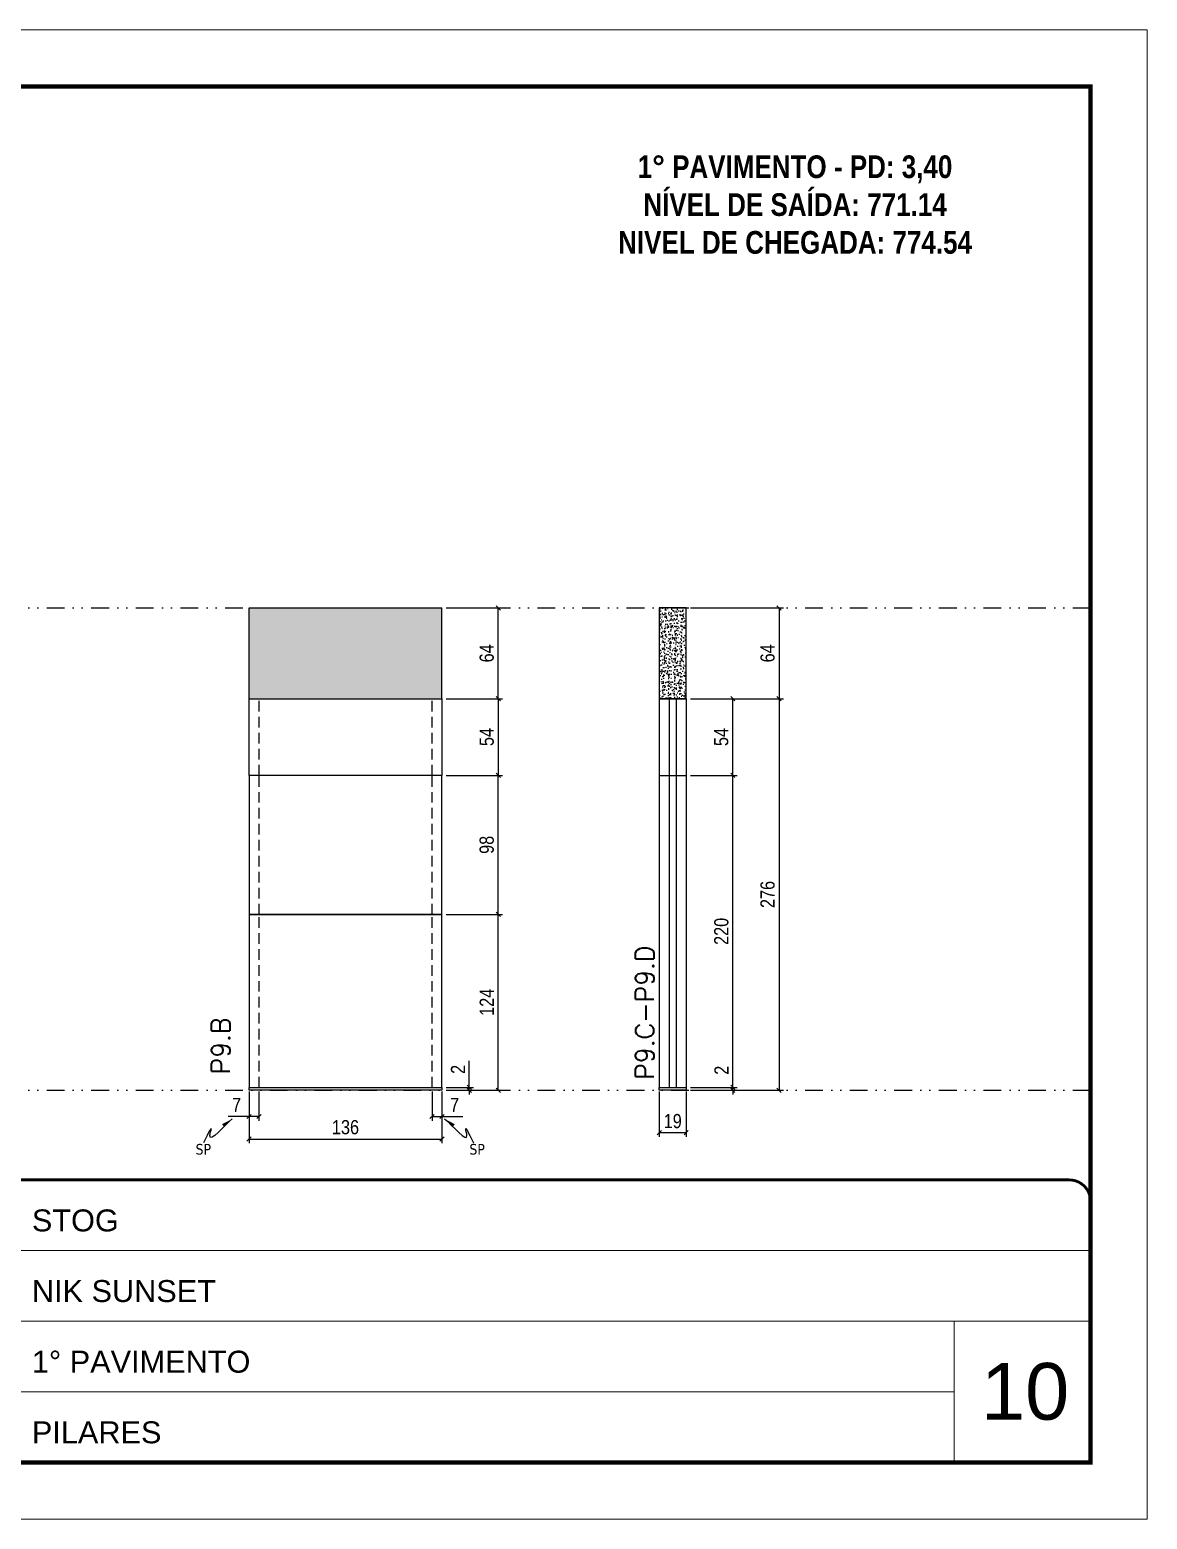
# Model space of a CAD drawing. Header units: millimetres. Extents: x 787 to 8287, y -592 to 17063.
# Drawn here: x 3721 to 4509, y 8597 to 9647 of the extents above; entities that cross this region are included whole.
import ezdxf

# ---------------------------------------------------------------- set-up
doc = ezdxf.new("R2010")
doc.units = ezdxf.units.MM
for name, pattern in [('CONTINUO', [0]), ('DASHED', [0.75, 0.5, -0.25]), ('DIVIDE2', [0.625, 0.25, -0.125, 0, -0.125, 0, -0.125]), ('HIDDEN', [0.375, 0.25, -0.125])]:
    doc.linetypes.add(name, pattern=pattern)
for name, color, linetype, lineweight in [('CARIMBO', 255, 'Continuous', 9), ('Folhas', 255, 'Continuous', 9), ('SARRAFO DE PRESSAO', 251, 'DASHED', 9), ('Texto Seção', 7, 'Continuous', 15)]:
    doc.layers.add(name, color=color, linetype=linetype, lineweight=lineweight)
for name, color, linetype in [('COTA', 241, 'Continuous'), ('NOMENCLATURA', 7, 'Continuous'), ('Nível', 160, 'Continuous'), ('Painéis', 200, 'Continuous'), ('SARR_2.2x7', 40, 'Continuous'), ('Sarrafo de Pressão', 42, 'HIDDEN'), ('texto', 7, 'Continuous')]:
    doc.layers.add(name, color=color, linetype=linetype)
doc.styles.add('ARIAL', font='arial.ttf')
doc.styles.add('COTA TECNICA', font='techl___.ttf', dxfattribs={"height": 10})
doc.styles.add('COTA TECNICA-50', font='techl___.ttf', dxfattribs={"height": 10})
doc.styles.add('REGUA-120', font='ROMANS.shx', dxfattribs={"height": 15})
doc.styles.add('ROMANC', font='techb___.ttf', dxfattribs={"height": 2.5})
doc.styles.get("Standard").update_dxf_attribs({"font": 'arial.ttf'})
doc.dimstyles.new('COTA PAINEL-50', dxfattribs={"dimtxt": 10, "dimasz": 3, "dimexe": 3, "dimexo": 3, "dimgap": 3, "dimtad": 1, "dimdec": 1, "dimzin": 12, "dimdsep": 46, "dimtxsty": 'COTA TECNICA-50', "dimblk1": 'OBLIQUE', "dimblk2": 'OBLIQUE', "dimsah": 1, "dimcen": 0.9, "dimclrd": 4, "dimclre": 4, "dimclrt": 240, "dimadec": 1, "dimazin": 3, "dimtfac": 1, "dimtdec": 1, "dimtmove": 0, "dimatfit": 3, "dimfxl": 0, "dimtolj": 1, "dimtzin": 12, "dimarcsym": 0})
doc.dimstyles.new('PAINEL', dxfattribs={"dimtxt": 10, "dimasz": 3, "dimexe": 3, "dimexo": 3, "dimgap": 3, "dimtad": 1, "dimdec": 1, "dimzin": 12, "dimdsep": 46, "dimtxsty": 'COTA TECNICA', "dimblk1": 'OBLIQUE', "dimblk2": 'OBLIQUE', "dimsah": 1, "dimcen": 0.9, "dimclrd": 4, "dimclre": 4, "dimclrt": 240, "dimadec": 1, "dimazin": 3, "dimtfac": 1, "dimtdec": 1, "dimtmove": 0, "dimatfit": 3, "dimfxl": 0, "dimtolj": 1, "dimtzin": 12, "dimarcsym": 0})
doc.dimstyles.get("Standard").update_dxf_attribs({"dimtxt": 0.18, "dimasz": 0.18, "dimexe": 0.18, "dimexo": 0.0625, "dimgap": 0.09, "dimtad": 0, "dimtih": 1, "dimtoh": 1, "dimdec": 4, "dimzin": 0, "dimdsep": 46, "dimtxsty": 'Standard', "dimcen": 0.09, "dimadec": 0, "dimazin": 0, "dimtfac": 1, "dimtdec": 4, "dimtofl": 0, "dimtmove": 0, "dimatfit": 3, "dimfxl": 0, "dimtolj": 1, "dimtzin": 0, "dimarcsym": 0})

# ---------------------------------------------------------------- blocks, each defined once
blk = doc.blocks.new('9999999999')
at = {"color": 30, "linetype": 'CONTINUO'}
for p, q in [((98564.6, 34379.6), (99584, 34379.6)), ((98564.6, 34329.8), (99488, 34329.8)), ((99584, 34329.8), (99488, 34329.8)), ((99488, 34329.8), (99488, 34230.2)), ((98564.6, 34280), (99488, 34280))]:
    blk.add_line(p, q, dxfattribs=at)
at = {"color": 30, "linetype": 'CONTINUO', "const_width": 2}
blk.add_lwpolyline([(99584, 34230.2), (99584, 34414.4, 0.414214), (99569, 34429.4), (98229, 34429.4, 0.414214), (98214, 34414.4), (98214, 34245.2, 0.414214), (98229, 34230.2), (99584, 34230.2)], format="xyb", dxfattribs=at)
at = {"layer": 'Folhas'}
blk.add_lwpolyline([(98139, 34190.2), (99624, 34190.2), (99624, 35240.2), (98139, 35240.2)], close=True, dxfattribs=at)
at = {"layer": 'Folhas', "color": 30, "const_width": 3}
blk.add_lwpolyline([(98214, 34230.2), (99584, 34230.2), (99584, 35200.2), (98214, 35200.2)], close=True, dxfattribs=at)
at = {"color": 7, "linetype": 'Continuous', "ltscale": 5, "style": 'ARIAL'}
for s, height, p in [('STOG', 15.48, (98837.7, 34393.1)), ('NIK SUNSET', 15.48, (98837.7, 34343.3)), ('1° PAVIMENTO', 15.483, (98837.7, 34293.5)), ('PILARES', 15.48, (98837.7, 34243.7))]:
    blk.add_text(s, height=height, dxfattribs=at).set_placement(p)
blk = doc.blocks.new('_Oblique')
at = {"color": 0, "linetype": 'ByBlock', "lineweight": -2}
blk.add_line((-0.5, -0.5), (0.5, 0.5), dxfattribs=at)
blk = doc.blocks.new('*D165')
at = {"layer": 'COTA', "color": 4, "lineweight": -2}
for p, q in [((3875.8, 8898.4), (3875.8, 8862)), ((4011.8, 8898.4), (4011.8, 8862)), ((3875.8, 8865), (4011.8, 8865))]:
    blk.add_line(p, q, dxfattribs=at)
at = {"layer": 'Defpoints', "color": 0}
for p in [(3875.8, 8901.4), (4011.8, 8901.4), (4011.8, 8865)]:
    blk.add_point(p, dxfattribs=at)
at = {"layer": 'COTA', "color": 4, "lineweight": -2, "xscale": 3, "yscale": 3, "zscale": 3, "rotation": 180}
blk.add_blockref('_Oblique', (3875.8, 8865), dxfattribs=at)
at = {"layer": 'COTA', "color": 4, "lineweight": -2, "xscale": 3, "yscale": 3, "zscale": 3}
blk.add_blockref('_Oblique', (4011.8, 8865), dxfattribs=at)
at = {"layer": 'COTA', "color": 240, "insert": (3943.8, 8873.3), "char_height": 10, "attachment_point": 5, "style": 'COTA TECNICA'}
blk.add_mtext('\\A1;136', dxfattribs=at)
blk = doc.blocks.new('*D166')
at = {"layer": 'COTA', "color": 4, "lineweight": -2}
for p, q in [((3875.8, 8896.4), (3875.8, 8877.9)), ((3882.8, 8898.4), (3882.8, 8877.9)), ((3875.8, 8880.9), (3861.1, 8880.9)), ((3882.8, 8880.9), (3875.8, 8880.9))]:
    blk.add_line(p, q, dxfattribs=at)
at = {"layer": 'Defpoints', "color": 0}
for p in [(3875.8, 8899.4), (3882.8, 8901.4), (3875.8, 8880.9)]:
    blk.add_point(p, dxfattribs=at)
at = {"layer": 'COTA', "color": 4, "lineweight": -2, "xscale": 3, "yscale": 3, "zscale": 3, "rotation": 180}
blk.add_blockref('_Oblique', (3875.8, 8880.9), dxfattribs=at)
at = {"layer": 'COTA', "color": 4, "lineweight": -2, "xscale": 3, "yscale": 3, "zscale": 3}
blk.add_blockref('_Oblique', (3882.8, 8880.9), dxfattribs=at)
at = {"layer": 'COTA', "color": 240, "insert": (3867, 8889), "char_height": 10, "attachment_point": 5, "style": 'COTA TECNICA-50'}
blk.add_mtext('\\A1;7', dxfattribs=at)
blk = doc.blocks.new('*D167')
at = {"layer": 'COTA', "color": 4, "lineweight": -2}
for p, q in [((4004.8, 8898.4), (4004.8, 8877.9)), ((4011.8, 8896.4), (4011.8, 8877.9)), ((4004.8, 8880.9), (4011.8, 8880.9)), ((4011.8, 8880.9), (4026.6, 8880.9))]:
    blk.add_line(p, q, dxfattribs=at)
at = {"layer": 'Defpoints', "color": 0}
for p in [(4004.8, 8901.4), (4011.8, 8899.4), (4011.8, 8880.9)]:
    blk.add_point(p, dxfattribs=at)
at = {"layer": 'COTA', "color": 4, "lineweight": -2, "xscale": 3, "yscale": 3, "zscale": 3, "rotation": 180}
blk.add_blockref('_Oblique', (4004.8, 8880.9), dxfattribs=at)
at = {"layer": 'COTA', "color": 4, "lineweight": -2, "xscale": 3, "yscale": 3, "zscale": 3}
blk.add_blockref('_Oblique', (4011.8, 8880.9), dxfattribs=at)
at = {"layer": 'COTA', "color": 240, "insert": (4020.7, 8889), "char_height": 10, "attachment_point": 5, "style": 'COTA TECNICA-50'}
blk.add_mtext('\\A1;7', dxfattribs=at)
blk = doc.blocks.new('*D168')
at = {"layer": 'COTA', "color": 4, "linetype": 'ByBlock', "lineweight": -2}
for p, q in [((4014.8, 9023.4), (4054.5, 9023.4)), ((4051.5, 8899.4), (4051.5, 9023.4)), ((4014.8, 8899.4), (4054.5, 8899.4))]:
    blk.add_line(p, q, dxfattribs=at)
at = {"layer": 'Defpoints', "color": 0, "linetype": 'ByBlock'}
for p in [(4011.8, 9023.4), (4051.5, 9023.4), (4011.8, 8899.4)]:
    blk.add_point(p, dxfattribs=at)
at = {"layer": 'COTA', "color": 4, "linetype": 'ByBlock', "lineweight": -2, "xscale": 3, "yscale": 3, "zscale": 3}
for p, rotation in [((4051.5, 9023.4), 90), ((4051.5, 8899.4), 270)]:
    blk.add_blockref('_Oblique', p, dxfattribs=dict(at, rotation=rotation))
at = {"layer": 'COTA', "color": 240, "linetype": 'ByBlock', "insert": (4043.4, 8961.4), "char_height": 10, "attachment_point": 5, "rotation": 90, "style": 'COTA TECNICA'}
blk.add_mtext('\\A1;124', dxfattribs=at)
blk = doc.blocks.new('*D169')
at = {"layer": 'COTA', "color": 4, "lineweight": -2}
for p, q in [((4031.1, 8901.4), (4031.1, 8920.2)), ((4014.8, 8901.4), (4034.1, 8901.4)), ((4014.8, 8899.4), (4034.1, 8899.4)), ((4031.1, 8899.4), (4031.1, 8901.4)), ((4031.1, 8899.4), (4031.1, 8896.4))]:
    blk.add_line(p, q, dxfattribs=at)
at = {"layer": 'Defpoints', "color": 0}
for p in [(4011.8, 8901.4), (4011.8, 8899.4), (4031.1, 8899.4)]:
    blk.add_point(p, dxfattribs=at)
at = {"layer": 'COTA', "color": 4, "lineweight": -2, "xscale": 3, "yscale": 3, "zscale": 3}
for p, rotation in [((4031.1, 8901.4), 270), ((4031.1, 8899.4), 90)]:
    blk.add_blockref('_Oblique', p, dxfattribs=dict(at, rotation=rotation))
at = {"layer": 'COTA', "color": 240, "insert": (4023.1, 8914.1), "char_height": 10, "attachment_point": 5, "rotation": 90, "style": 'COTA TECNICA-50'}
blk.add_mtext('\\A1;2', dxfattribs=at)
blk = doc.blocks.new('*D170')
at = {"layer": 'COTA', "color": 4, "linetype": 'ByBlock', "lineweight": -2}
for p, q in [((4014.8, 9023.4), (4054.5, 9023.4)), ((4051.5, 8899.4), (4051.5, 9023.4)), ((4014.8, 8899.4), (4054.5, 8899.4))]:
    blk.add_line(p, q, dxfattribs=at)
at = {"layer": 'Defpoints', "color": 0, "linetype": 'ByBlock'}
for p in [(4011.8, 9023.4), (4051.5, 9023.4), (4011.8, 8899.4)]:
    blk.add_point(p, dxfattribs=at)
at = {"layer": 'COTA', "color": 4, "linetype": 'ByBlock', "lineweight": -2, "xscale": 3, "yscale": 3, "zscale": 3}
for p, rotation in [((4051.5, 9023.4), 90), ((4051.5, 8899.4), 270)]:
    blk.add_blockref('_Oblique', p, dxfattribs=dict(at, rotation=rotation))
at = {"layer": 'COTA', "color": 240, "linetype": 'ByBlock', "insert": (4043.4, 8961.4), "char_height": 10, "attachment_point": 5, "rotation": 90, "style": 'COTA TECNICA'}
blk.add_mtext('\\A1;124', dxfattribs=at)
blk = doc.blocks.new('*D171')
at = {"layer": 'COTA', "color": 4, "lineweight": -2}
for p, q in [((4014.8, 9121.4), (4054.5, 9121.4)), ((4051.5, 9023.4), (4051.5, 9121.4)), ((4014.8, 9023.4), (4054.5, 9023.4))]:
    blk.add_line(p, q, dxfattribs=at)
at = {"layer": 'Defpoints', "color": 0}
for p in [(4011.8, 9121.4), (4051.5, 9121.4), (4011.8, 9023.4)]:
    blk.add_point(p, dxfattribs=at)
at = {"layer": 'COTA', "color": 4, "lineweight": -2, "xscale": 3, "yscale": 3, "zscale": 3}
for p, rotation in [((4051.5, 9121.4), 90), ((4051.5, 9023.4), 270)]:
    blk.add_blockref('_Oblique', p, dxfattribs=dict(at, rotation=rotation))
at = {"layer": 'COTA', "color": 240, "insert": (4043.4, 9072.4), "char_height": 10, "attachment_point": 5, "rotation": 90, "style": 'COTA TECNICA-50'}
blk.add_mtext('\\A1;98', dxfattribs=at)
blk = doc.blocks.new('*D172')
at = {"layer": 'COTA', "color": 4, "lineweight": -2}
for p, q in [((4014.8, 9239.4), (4054.5, 9239.4)), ((4051.5, 9175.4), (4051.5, 9239.4)), ((4014.8, 9175.4), (4054.5, 9175.4))]:
    blk.add_line(p, q, dxfattribs=at)
at = {"layer": 'Defpoints', "color": 0}
for p in [(4011.8, 9239.4), (4051.5, 9239.4), (4011.8, 9175.4)]:
    blk.add_point(p, dxfattribs=at)
at = {"layer": 'COTA', "color": 4, "lineweight": -2, "xscale": 3, "yscale": 3, "zscale": 3}
for p, rotation in [((4051.5, 9239.4), 90), ((4051.5, 9175.4), 270)]:
    blk.add_blockref('_Oblique', p, dxfattribs=dict(at, rotation=rotation))
at = {"layer": 'COTA', "color": 240, "insert": (4043.4, 9207.4), "char_height": 10, "attachment_point": 5, "rotation": 90, "style": 'COTA TECNICA-50'}
blk.add_mtext('\\A1;64', dxfattribs=at)
blk = doc.blocks.new('*D173')
at = {"layer": 'COTA', "color": 4, "lineweight": -2}
for p, q in [((4014.8, 9175.4), (4054.5, 9175.4)), ((4051.5, 9175.4), (4051.5, 9121.4)), ((4014.8, 9121.4), (4054.5, 9121.4))]:
    blk.add_line(p, q, dxfattribs=at)
at = {"layer": 'Defpoints', "color": 0}
for p in [(4011.8, 9175.4), (4011.8, 9121.4), (4051.5, 9121.4)]:
    blk.add_point(p, dxfattribs=at)
at = {"layer": 'COTA', "color": 4, "lineweight": -2, "xscale": 3, "yscale": 3, "zscale": 3}
for p, rotation in [((4051.5, 9175.4), 90), ((4051.5, 9121.4), 270)]:
    blk.add_blockref('_Oblique', p, dxfattribs=dict(at, rotation=rotation))
at = {"layer": 'COTA', "color": 240, "insert": (4043.4, 9148.4), "char_height": 10, "attachment_point": 5, "rotation": 90, "style": 'COTA TECNICA-50'}
blk.add_mtext('\\A1;54', dxfattribs=at)
blk = doc.blocks.new('*D189')
at = {"layer": 'COTA', "color": 4, "lineweight": -2}
for p, q in [((4165, 8898.4), (4165, 8866.5)), ((4184, 8898.4), (4184, 8866.5)), ((4165, 8869.5), (4184, 8869.5))]:
    blk.add_line(p, q, dxfattribs=at)
at = {"layer": 'Defpoints', "color": 0}
for p in [(4165, 8901.4), (4184, 8901.4), (4184, 8869.5)]:
    blk.add_point(p, dxfattribs=at)
at = {"layer": 'COTA', "color": 4, "lineweight": -2, "xscale": 3, "yscale": 3, "zscale": 3, "rotation": 180}
blk.add_blockref('_Oblique', (4165, 8869.5), dxfattribs=at)
at = {"layer": 'COTA', "color": 4, "lineweight": -2, "xscale": 3, "yscale": 3, "zscale": 3}
blk.add_blockref('_Oblique', (4184, 8869.5), dxfattribs=at)
at = {"layer": 'COTA', "color": 240, "insert": (4174.5, 8877.6), "char_height": 10, "attachment_point": 5, "style": 'COTA TECNICA'}
blk.add_mtext('\\A1;19', dxfattribs=at)
blk = doc.blocks.new('*D190')
at = {"layer": 'COTA', "color": 4, "lineweight": -2}
for p, q in [((4216.9, 8901.4), (4216.9, 8919.5)), ((4187, 8901.4), (4219.9, 8901.4)), ((4187, 8899.4), (4219.9, 8899.4)), ((4216.9, 8899.4), (4216.9, 8901.4)), ((4216.9, 8899.4), (4216.9, 8896.4))]:
    blk.add_line(p, q, dxfattribs=at)
at = {"layer": 'Defpoints', "color": 0}
for p in [(4184, 8901.4), (4184, 8899.4), (4216.9, 8901.4)]:
    blk.add_point(p, dxfattribs=at)
at = {"layer": 'COTA', "color": 4, "lineweight": -2, "xscale": 3, "yscale": 3, "zscale": 3}
for p, rotation in [((4216.9, 8901.4), 270), ((4216.9, 8899.4), 90)]:
    blk.add_blockref('_Oblique', p, dxfattribs=dict(at, rotation=rotation))
at = {"layer": 'COTA', "color": 240, "insert": (4208.9, 8913.5), "char_height": 10, "attachment_point": 5, "rotation": 90, "style": 'COTA TECNICA-50'}
blk.add_mtext('\\A1;2', dxfattribs=at)
blk = doc.blocks.new('*D1181')
at = {"layer": 'COTA', "color": 4, "linetype": 'ByBlock', "lineweight": -2}
for p, q in [((4187, 9239.4), (4252.5, 9239.4)), ((4249.5, 9239.4), (4249.5, 9175.4)), ((4187, 9175.4), (4252.5, 9175.4))]:
    blk.add_line(p, q, dxfattribs=at)
at = {"layer": 'Defpoints', "color": 0, "linetype": 'ByBlock'}
for p in [(4184, 9239.4), (4184, 9175.4), (4249.5, 9175.4)]:
    blk.add_point(p, dxfattribs=at)
at = {"layer": 'COTA', "color": 4, "linetype": 'ByBlock', "lineweight": -2, "xscale": 3, "yscale": 3, "zscale": 3}
for p, rotation in [((4249.5, 9239.4), 90), ((4249.5, 9175.4), 270)]:
    blk.add_blockref('_Oblique', p, dxfattribs=dict(at, rotation=rotation))
at = {"layer": 'COTA', "color": 240, "linetype": 'ByBlock', "insert": (4241.4, 9207.4), "char_height": 10, "attachment_point": 5, "rotation": 90, "style": 'COTA TECNICA'}
blk.add_mtext('\\A1;64', dxfattribs=at)
blk = doc.blocks.new('*D1182')
at = {"layer": 'COTA', "color": 4, "lineweight": -2}
for p, q in [((4187, 9121.4), (4219.9, 9121.4)), ((4216.9, 8901.4), (4216.9, 9121.4)), ((4187, 8901.4), (4219.9, 8901.4))]:
    blk.add_line(p, q, dxfattribs=at)
at = {"layer": 'Defpoints', "color": 0}
for p in [(4184, 9121.4), (4216.9, 9121.4), (4184, 8901.4)]:
    blk.add_point(p, dxfattribs=at)
at = {"layer": 'COTA', "color": 4, "lineweight": -2, "xscale": 3, "yscale": 3, "zscale": 3}
for p, rotation in [((4216.9, 9121.4), 90), ((4216.9, 8901.4), 270)]:
    blk.add_blockref('_Oblique', p, dxfattribs=dict(at, rotation=rotation))
at = {"layer": 'COTA', "color": 240, "insert": (4208.8, 9011.4), "char_height": 10, "attachment_point": 5, "rotation": 90, "style": 'COTA TECNICA-50'}
blk.add_mtext('\\A1;220', dxfattribs=at)
blk = doc.blocks.new('*D191')
at = {"layer": 'COTA', "color": 4, "lineweight": -2}
for p, q in [((4187, 9175.4), (4219.9, 9175.4)), ((4216.9, 9121.4), (4216.9, 9175.4)), ((4187, 9121.4), (4219.9, 9121.4))]:
    blk.add_line(p, q, dxfattribs=at)
at = {"layer": 'Defpoints', "color": 0}
for p in [(4184, 9175.4), (4216.9, 9175.4), (4184, 9121.4)]:
    blk.add_point(p, dxfattribs=at)
at = {"layer": 'COTA', "color": 4, "lineweight": -2, "xscale": 3, "yscale": 3, "zscale": 3}
for p, rotation in [((4216.9, 9175.4), 90), ((4216.9, 9121.4), 270)]:
    blk.add_blockref('_Oblique', p, dxfattribs=dict(at, rotation=rotation))
at = {"layer": 'COTA', "color": 240, "insert": (4208.7, 9148.4), "char_height": 10, "attachment_point": 5, "rotation": 90, "style": 'COTA TECNICA-50'}
blk.add_mtext('\\A1;54', dxfattribs=at)
blk = doc.blocks.new('*D3304')
at = {"layer": 'Defpoints', "color": 0}
for p in [(4184, 9175.4), (4184, 8899.4), (4249.5, 8899.4)]:
    blk.add_point(p, dxfattribs=at)
at = {"layer": 'Painéis', "color": 4, "lineweight": -2}
for p, q in [((4187, 9175.4), (4252.5, 9175.4)), ((4249.5, 9175.4), (4249.5, 8899.4)), ((4187, 8899.4), (4252.5, 8899.4))]:
    blk.add_line(p, q, dxfattribs=at)
at = {"layer": 'Painéis', "color": 4, "lineweight": -2, "xscale": 3, "yscale": 3, "zscale": 3}
for p, rotation in [((4249.5, 9175.4), 90), ((4249.5, 8899.4), 270)]:
    blk.add_blockref('_Oblique', p, dxfattribs=dict(at, rotation=rotation))
at = {"layer": 'Painéis', "color": 240, "insert": (4241.4, 9037.4), "char_height": 10, "attachment_point": 5, "rotation": 90, "style": 'COTA TECNICA'}
blk.add_mtext('\\A1;276', dxfattribs=at)

msp = doc.modelspace()

# ---------------------------------------------------------------- hatches: boundary and pattern name
at = {"layer": 'COTA', "linetype": 'ByBlock'}
h = msp.add_hatch(dxfattribs=at)
h.set_pattern_fill('AR-CONC', color=256, scale=0.03)
h.set_pattern_definition([(50, (-4892.9125, 5127.411), (5.46554, -0.4781726), [0.5715, -6.2865]), (355, (-4892.9125, 5127.411), (-1.0573026, 5.7317054), [0.4572, -5.0292175]), (100.451445, (-4892.457, 5127.371), (4.4082374, 5.2535326), [0.4857003, -5.3427073]), (46.1842, (-4892.9125, 5128.935), (8.132371, -1.26127), [0.85725, -9.42975]), (96.63556, (-4892.235, 5128.83), (7.122124, 7.422784), [0.728551, -8.014068]), (351.18415, (-4892.9125, 5128.935), (7.122124, 7.422784), [0.685799, -7.543792]), (21, (-4892.1505, 5128.554), (4.5484317, -3.067956), [0.5715, -6.2865]), (326, (-4892.1505, 5128.554), (1.854061, 5.525639), [0.4572, -5.0292]), (71.451445, (-4891.7715, 5128.298), (6.4024926, 2.457683), [0.4857003, -5.342698]), (37.5, (-4892.9125, 5127.4108), (0.0926581, 2.53665117), [0, -4.96824, 0, -5.1054, 0, -5.04825]), (7.5, (-4892.9125, 5127.4108), (2.0045899, 3.00541724), [0, -2.91084, 0, -4.85394, 0, -1.92405]), (327.5, (-4894.6118, 5127.4108), (4.06771786, -0.1718623), [0, -1.905, 0, -5.9436, 0, -7.8867]), (317.5, (-4895.3738, 5127.4108), (4.4438754, 0.7627947), [0, -2.4765, 0, -3.94716, 0, -5.6007])])
h.paths.add_polyline_path([(4011.84, 9239.4), (4011.83, 9175.4), (3875.83, 9175.4), (3875.84, 9239.4)])
h = msp.add_hatch(dxfattribs=at)
h.set_pattern_fill('AR-CONC', color=256, scale=0.03)
h.set_pattern_definition([(50, (-4924.119, 5127.411), (5.46554, -0.4781726), [0.5715, -6.2865]), (355, (-4924.119, 5127.411), (-1.0573026, 5.7317054), [0.4572, -5.0292175]), (100.451445, (-4923.6634, 5127.371), (4.4082374, 5.2535326), [0.4857003, -5.3427073]), (46.1842, (-4924.119, 5128.935), (8.132371, -1.26127), [0.85725, -9.42975]), (96.63556, (-4923.441, 5128.83), (7.122124, 7.422784), [0.728551, -8.014068]), (351.18415, (-4924.119, 5128.935), (7.122124, 7.422784), [0.685799, -7.543792]), (21, (-4923.357, 5128.554), (4.5484317, -3.067956), [0.5715, -6.2865]), (326, (-4923.357, 5128.554), (1.854061, 5.525639), [0.4572, -5.0292]), (71.451445, (-4922.978, 5128.298), (6.4024926, 2.457683), [0.4857003, -5.342698]), (37.5, (-4924.1189, 5127.4108), (0.0926581, 2.53665117), [0, -4.96824, 0, -5.1054, 0, -5.04825]), (7.5, (-4924.119, 5127.4108), (2.0045899, 3.00541724), [0, -2.91084, 0, -4.85394, 0, -1.92405]), (327.5, (-4925.8181, 5127.4108), (4.06771786, -0.1718623), [0, -1.905, 0, -5.9436, 0, -7.8867]), (317.5, (-4926.58, 5127.4108), (4.4438754, 0.7627947), [0, -2.4765, 0, -3.94716, 0, -5.6007])])
h.paths.add_polyline_path([(4184, 9239.4), (4165, 9239.4), (4165, 9175.38), (4184, 9175.38)])

# ---------------------------------------------------------------- linework, layer by layer
for p, q in [((3875.84, 9175.4), (3875.84, 9239.4)), ((3875.84, 9239.4), (4011.84, 9239.4)), ((4011.84, 9239.4), (4011.84, 9239.4)), ((4011.84, 9175.4), (4011.84, 9239.4))]:
    msp.add_line(p, q, dxfattribs=at)
msp.add_lwpolyline([(4165, 9175.38), (4184, 9175.38), (4184, 9239.4), (4165, 9239.4)], close=True, dxfattribs=at)
at = {"layer": 'Nível', "color": 4, "linetype": 'DIVIDE2', "ltscale": 50}
for p, q in [((3418.67, 9239.4), (4469, 9239.4)), ((3418.67, 8899.4), (4469, 8899.4))]:
    msp.add_line(p, q, dxfattribs=at)
at = {"layer": 'Painéis'}
for p, q in [((3923.84, 9175.4), (4011.84, 9175.4)), ((4165, 9175.38), (4165, 8901.4)), ((4165, 9175.38), (4184, 9175.38)), ((4184, 9175.38), (4165, 9175.38)), ((4184, 9175.38), (4184, 8901.4)), ((4165, 9121.4), (4184, 9121.4)), ((4165, 8901.4), (4184, 8901.4)), ((4165, 8901.4), (4184, 8901.4)), ((4165, 8899.4), (4165, 8901.4)), ((4184, 8899.4), (4165, 8899.4)), ((4184, 8901.4), (4184, 8899.4))]:
    msp.add_line(p, q, dxfattribs=at)
for points in [[(3875.84, 9175.4), (4011.84, 9175.4), (4011.84, 9121.4), (3875.84, 9121.4)], [(4011.84, 9121.4), (3875.84, 9121.4), (3875.84, 9023.4), (4011.84, 9023.4)], [(4011.84, 9023.4), (3875.84, 9023.4), (3875.84, 8901.4), (4011.84, 8901.4)], [(4011.84, 8899.4), (3875.84, 8899.4), (3875.84, 8901.4), (4011.84, 8901.4)]]:
    msp.add_lwpolyline(points, close=True, dxfattribs=at)
at = {"layer": 'SARR_2.2x7'}
for p, q in [((4172, 9175.38), (4172, 8901.4)), ((4177, 9175.38), (4177, 8901.4))]:
    msp.add_line(p, q, dxfattribs=at)
at = {"layer": 'Sarrafo de Pressão', "ltscale": 30}
for p, q in [((3882.84, 9121.4), (3882.84, 9175.4)), ((4004.84, 9121.4), (4004.84, 9175.4)), ((3882.84, 9023.4), (3882.84, 9121.4)), ((4004.84, 9023.4), (4004.84, 9121.4)), ((3882.84, 8901.4), (3882.84, 9023.4)), ((4004.84, 8901.4), (4004.84, 9023.4))]:
    msp.add_line(p, q, dxfattribs=at)

# ---------------------------------------------------------------- block references
at = {"layer": 'SARRAFO DE PRESSAO', "color": 6, "linetype": 'ByBlock'}
msp.add_blockref('9999999999', (-95114.98, -25593.21), dxfattribs=at)

# ---------------------------------------------------------------- texts
at = {"layer": 'CARIMBO', "style": 'ARIAL'}
msp.add_text('10', height=40, dxfattribs=at).set_placement((4391.86, 8667.14))
at = {"layer": 'NOMENCLATURA', "color": 2, "insert": (4260.74, 9585.13), "char_height": 16, "attachment_point": 2, "style": 'ROMANC'}
msp.add_mtext_dynamic_manual_height_columns('\\P1° PAVIMENTO - PD: 3,40\\PNÍVEL DE SAÍDA: 771.14\\PNIVEL DE CHEGADA: 774.54', width=328.3607, gutter_width=1, heights=[0], dxfattribs=at)
at = {"layer": 'texto', "color": 0, "char_height": 7.5, "attachment_point": 5}
for insert in [(3843.59, 8857.73), (4036.62, 8857.73)]:
    msp.add_mtext('{\\fTahoma|b0|i0|c0|p34;\\C4;SP}', dxfattribs=dict(at, insert=insert))
at = {"layer": 'Texto Seção', "char_height": 13, "width": 285.3299, "attachment_point": 7, "rotation": 90, "style": 'REGUA-120'}
for s, insert in [('P9.C-P9.D', (4161.29, 8906.81)), ('P9.B', (3862.37, 8910.65))]:
    msp.add_mtext(s, dxfattribs=dict(at, insert=insert))

# ---------------------------------------------------------------- dimensions: what is measured, and where the dimension line sits
at = {"layer": 'COTA'}
for base, p1, p2, angle, picture, middle in [((4051.48, 9239.4), (4011.84, 9175.4), (4011.84, 9239.4), 90, '*D172', (4043.38, 9207.4)), ((4051.48, 9121.4), (4011.84, 9175.4), (4011.84, 9121.4), 90, '*D173', (4043.37, 9148.4)), ((4216.86, 9175.38), (4184, 9121.4), (4184, 9175.38), 90, '*D191', (4208.75, 9148.39)), ((4051.48, 9121.4), (4011.84, 9023.4), (4011.84, 9121.4), 90, '*D171', (4043.38, 9072.4)), ((4216.86, 9121.4), (4184, 8901.4), (4184, 9121.4), 90, '*D1182', (4208.76, 9011.4)), ((3875.84, 8880.89), (3882.84, 8901.4), (3875.84, 8899.4), 180, '*D166', (3866.97, 8888.97))]:
    dim = msp.add_linear_dim(base=base, p1=p1, p2=p2, angle=angle, dimstyle='COTA PAINEL-50', dxfattribs=at)
    dim.commit()
    dim.dimension.update_dxf_attribs({"geometry": picture, "text_midpoint": middle})
at = {"layer": 'COTA', "linetype": 'ByBlock'}
dim = msp.add_linear_dim(base=(4249.53, 9175.38), p1=(4184, 9239.4), p2=(4184, 9175.38), angle=90, dimstyle='PAINEL', dxfattribs=at)
dim.commit()
dim.dimension.update_dxf_attribs({"geometry": '*D1181', "text_midpoint": (4241.43, 9207.39)})
for picture in ['*D168', '*D170']:
    dim = msp.add_aligned_dim(p1=(4011.84, 8899.4), p2=(4011.84, 9023.4), distance=-39.64, dimstyle='PAINEL', dxfattribs=at)
    dim.commit()
    dim.dimension.update_dxf_attribs({"geometry": picture, "text_midpoint": (4043.41, 8961.4)})
at = {"layer": 'COTA'}
for base, p1, p2, picture, middle in [((4031.1, 8899.4), (4011.84, 8901.4), (4011.84, 8899.4), '*D169', (4031.1, 8914.15)), ((4216.86, 8901.4), (4184, 8899.4), (4184, 8901.4), '*D190', (4216.86, 8913.46))]:
    dim = msp.add_linear_dim(base=base, p1=p1, p2=p2, angle=90, dimstyle='COTA PAINEL-50', dxfattribs=at)
    dim.commit()
    dim.dimension.update_dxf_attribs({"geometry": picture, "text_midpoint": middle, "dimtype": 160})
for base, p1, p2, picture, middle in [((4011.84, 8865.04), (3875.84, 8901.4), (4011.84, 8901.4), '*D165', (3943.84, 8873.26)), ((4184, 8869.51), (4165, 8901.4), (4184, 8901.4), '*D189', (4174.5, 8877.6))]:
    dim = msp.add_linear_dim(base=base, p1=p1, p2=p2, dimstyle='PAINEL', override={"dimarcsym": 2}, dxfattribs=at)
    dim.commit()
    dim.dimension.update_dxf_attribs({"geometry": picture, "text_midpoint": middle})
dim = msp.add_linear_dim(base=(4011.84, 8880.89), p1=(4004.84, 8901.4), p2=(4011.84, 8899.4), dimstyle='COTA PAINEL-50', dxfattribs=at)
dim.commit()
dim.dimension.update_dxf_attribs({"geometry": '*D167', "text_midpoint": (4020.71, 8888.97)})
at = {"layer": 'Painéis'}
dim = msp.add_linear_dim(base=(4249.53, 8899.4), p1=(4184, 9175.38), p2=(4184, 8899.4), angle=90, dimstyle='PAINEL', dxfattribs=at)
dim.commit()
dim.dimension.update_dxf_attribs({"geometry": '*D3304', "text_midpoint": (4241.43, 9037.39)})

# ---------------------------------------------------------------- leaders
at = {"layer": 'COTA', "path_type": 1}
for points in [[(3864.01, 8879.22), (3848.23, 8867.39), (3849.15, 8872.19), (3843.6, 8862.41)], [(4013.67, 8879.22), (4029.45, 8867.39), (4028.53, 8872.19), (4034.08, 8862.41)]]:
    msp.add_leader(points, dimstyle='Standard', override={"dimasz": 8}, dxfattribs=at)

doc.saveas('drawing.dxf')
